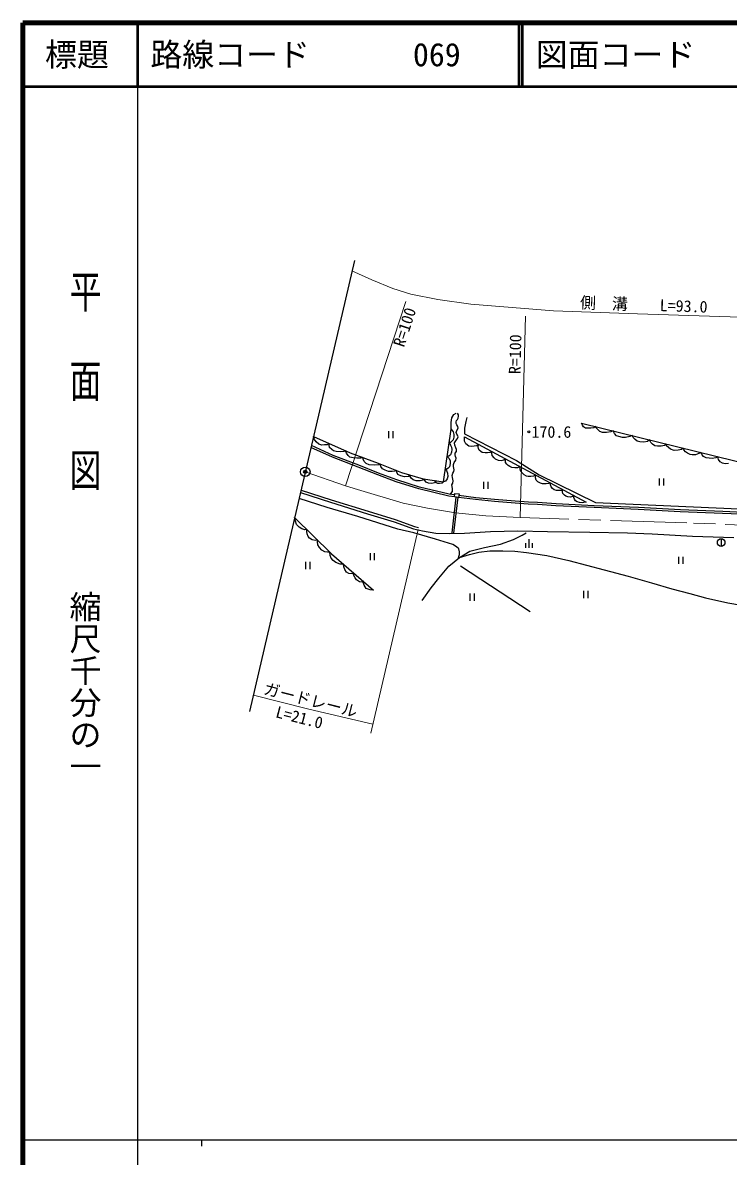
# Model space of a CAD drawing. Units: millimetres, scale not verified. Extents: x 40000 to 680000, y 20000 to 380000.
# Drawn here: x 40000 to 150550, y 202409 to 380000 of the extents above; entities that cross this region are included whole.
import ezdxf
from ezdxf.enums import TextEntityAlignment as Align

# ---------------------------------------------------------------- set-up
doc = ezdxf.new("R2010")
doc.units = ezdxf.units.MM
doc.header["$LTSCALE"] = 1000
doc.header["$PDMODE"] = 32
doc.header["$PDSIZE"] = 500
doc.linetypes.add('CHAIN', pattern=[18.5, 12, -1.5, 3.5, -1.5])
for name, color, linetype, lineweight in [('M-BGD', 7, 'Continuous', 25), ('M-BMK', 2, 'CHAIN', 13), ('M-BMK-OTRS', 5, 'Continuous', 25), ('M-BMK-SRVR', 3, 'Continuous', 25), ('M-STR-HTXT', 7, 'Continuous', 13), ('M-TTL', 2, 'Continuous', 140), ('M-TTL-BAND', 7, 'Continuous', 25), ('M-TTL-LINE', 7, 'Continuous', 50)]:
    doc.layers.add(name, color=color, linetype=linetype, lineweight=lineweight)
doc.layers.add('M-OTRS', color=6, linetype='Continuous')
doc.layers.add('M-TTL-TXT', color=7, linetype='Continuous')
doc.styles.add('@ＭＳ ゴシック', font='')
doc.styles.add('ＭＳ ゴシック', font='')
doc.styles.get('@ＭＳ ゴシック').set_extended_font_data('@MS Gothic')
doc.styles.get('ＭＳ ゴシック').set_extended_font_data('MS Gothic')

msp = doc.modelspace()

# ---------------------------------------------------------------- linework, layer by layer
at = {"layer": 'M-BGD'}
for p, q in [((127524, 317270), (170516, 306689)), ((97325, 316031), (97325, 314914)), ((97991, 316031), (97991, 314914)), ((109220, 315105), (128302, 304906)), ((112189, 308092), (112189, 306974)), ((112855, 308092), (112855, 306974)), ((139710, 308603), (139710, 307485)), ((140376, 308603), (140376, 307485)), ((107851, 305682), (107218, 300061)), ((108149, 305649), (107516, 300028)), ((129726, 304845), (168070, 303157)), ((118814, 297744), (118814, 298440)), ((119348, 297744), (119348, 299072)), ((119881, 297744), (119881, 298440)), ((149428, 299166), (149428, 297966)), ((94414, 296893), (94414, 295776)), ((95080, 296893), (95080, 295776)), ((84303, 295527), (84303, 294409)), ((84970, 295527), (84970, 294409)), ((108583, 294915), (119512, 287766)), ((142767, 296330), (142767, 295212)), ((143433, 296330), (143433, 295212)), ((110063, 290568), (110063, 289451)), ((110730, 290568), (110730, 289451)), ((127858, 290970), (127858, 289853)), ((128524, 290970), (128524, 289853))]:
    msp.add_line(p, q, dxfattribs=at)
for points in [[(106993, 306099), (107323, 306555), (107334, 306981), (107269, 307320), (107247, 307626), (107389, 307888), (107455, 308226), (107411, 308499), (107334, 308739), (107280, 309056), (107389, 309427), (107531, 309679), (107597, 309941), (107553, 310225), (107487, 310487), (107487, 310781), (107597, 311124), (107849, 311451), (107895, 311753), (107818, 312027), (107733, 312322), (107761, 312582), (107944, 312834), (107972, 313129), (107846, 313403), (107684, 313835), (107663, 314164), (107838, 314480), (107986, 314656), (108140, 314859), (108210, 315126), (108119, 315365), (107993, 315526), (107929, 315807), (108042, 316101), (108203, 316470), (108182, 316764), (108028, 317003), (107915, 317193), (107908, 317473), (107943, 317684), (108098, 317852), (108231, 318070), (108274, 318337), (108252, 318561), (108108, 318808)], [(107132, 316344), (107145, 317365), (107226, 318095), (107521, 318602), (107937, 318805)], [(109578, 318174), (109443, 317523), (109241, 316479), (109241, 315581), (117360, 311393), (120934, 309181), (129726, 304845)], [(85549, 315153), (91314, 312617), (95689, 310983), (99350, 309534), (102757, 308521), (105935, 308084), (107132, 316344)], [(107132, 316344), (107457, 315899), (107549, 315500), (107524, 315051), (107440, 314660), (107207, 314385), (107016, 314252), (106833, 314278), (107033, 313836), (107191, 313487), (107232, 313154), (107199, 312702), (107008, 312278), (106774, 312095), (106506, 312026), (106816, 311729), (106958, 311379), (106949, 310922), (106866, 310431), (106673, 310212), (106427, 310073), (106219, 310044), (106422, 309832), (106577, 309424), (106599, 308927), (106502, 308537), (106229, 308189), (105935, 308084), (105694, 307863), (105320, 307804), (105031, 307815), (104812, 307895), (104704, 308056), (104680, 308256), (104500, 307905), (104077, 307804), (103590, 307852), (103216, 307996), (102980, 308295), (102934, 308497), (102713, 308311), (102258, 308210), (101636, 308226), (101186, 308381), (100865, 308638), (100705, 308889), (100716, 309128), (100421, 308894), (99838, 308852), (99228, 308996), (98772, 309243), (98627, 309574), (98589, 309835), (98317, 309745), (97868, 309671), (97322, 309697), (96780, 309907), (96347, 310132), (96101, 310458), (96020, 310852), (95721, 310725), (95073, 310682), (94301, 310731), (93809, 310966), (93488, 311255), (93338, 311629), (93276, 311884), (92932, 311790), (92349, 311768), (91754, 311807), (91256, 311940), (90983, 312208), (90737, 312539), (90577, 312941), (90314, 312823), (89740, 312781), (89136, 312818), (88702, 312909), (88408, 313144), (88087, 313449), (88018, 313813), (88016, 314068), (87723, 313888), (87304, 313841), (86844, 313825), (86384, 313991), (85994, 314344), (85742, 314702), (85549, 315153)], [(150598, 310925), (150062, 310907), (149653, 310993), (149272, 311230), (149034, 311554), (148907, 312007), (148605, 311811), (148015, 311716), (147549, 311754), (147080, 311850), (146680, 312050), (146461, 312288), (146236, 312664), (145918, 312488), (145394, 312326), (144899, 312297), (144585, 312373), (144137, 312545), (143861, 312792), (143557, 313059), (143464, 313347), (143204, 313125), (142690, 313011), (142088, 313003), (141507, 313164), (141164, 313440), (140878, 313726), (140804, 314001), (140526, 313745), (140040, 313659), (139450, 313640), (139021, 313735), (138650, 313964), (138403, 314230), (138189, 314645), (137867, 314404), (137305, 314281), (136677, 314319), (136248, 314462), (135934, 314699), (135630, 314996), (135487, 315310), (135096, 315147), (134448, 315023), (133982, 315032), (133388, 315167), (133045, 315291), (132740, 315652), (132521, 316040), (132150, 315890), (131465, 315795), (130836, 315785), (130398, 315957), (130084, 316261), (129846, 316518), (129785, 316713), (129494, 316556), (129027, 316452), (128618, 316480), (128199, 316490), (127837, 316690), (127694, 316956), (127524, 317270)], [(128302, 304906), (127915, 304821), (127649, 304805), (127238, 304853), (126876, 304922), (126599, 305114), (126428, 305370), (126354, 305641), (126375, 305936), (126151, 305769), (125810, 305684), (125394, 305721), (125107, 305812), (124872, 305982), (124632, 306227), (124579, 306525), (124611, 306879), (124393, 306728), (124052, 306696), (123641, 306706), (123271, 306825), (122986, 307024), (122794, 307278), (122679, 307581), (122689, 307906), (122418, 307792), (122015, 307746), (121415, 307755), (121115, 307847), (120709, 308094), (120452, 308355), (120360, 308717), (120375, 309143), (120012, 308954), (119634, 308882), (119180, 308906), (118936, 308970), (118549, 309193), (118283, 309425), (118041, 309686), (117915, 310048), (117887, 310472), (117543, 310290), (117112, 310261), (116648, 310306), (116317, 310463), (116062, 310647), (115840, 310848), (115666, 311103), (115622, 311347), (115662, 311661), (115384, 311450), (114938, 311374), (114548, 311407), (114094, 311602), (113842, 311838), (113568, 312183), (113518, 312539), (113517, 312808), (113244, 312643), (112844, 312593), (112455, 312588), (111999, 312655), (111775, 312808), (111501, 313011), (111391, 313285), (111358, 313575), (111411, 313933), (111145, 313728), (110745, 313657), (110284, 313597), (109901, 313668), (109434, 314026), (109226, 314420), (109204, 314825), (109220, 315105)], [(107629, 305715), (106763, 305826), (102072, 306953), (98509, 308081), (95658, 309148), (92568, 310392), (88526, 311911), (85157, 313466)], [(107667, 306013), (106818, 306122), (102153, 307242), (98607, 308364), (95767, 309428), (92677, 310671), (88642, 312188), (85226, 313764)], [(108212, 296011), (108450, 296668), (108450, 297104), (108355, 297566), (107954, 297906), (107387, 298228), (104651, 299084), (101257, 300066), (98769, 300680), (92481, 302627), (87686, 304076), (83297, 305460)], [(83516, 306402), (88222, 304876), (94014, 303069), (98212, 301783), (101252, 300694), (102630, 300379), (104718, 300025), (106905, 299965), (109229, 300044), (113308, 300265), (117576, 300389), (122216, 300296), (128866, 300203), (134742, 300080), (138607, 299940), (144923, 299578), (151433, 299356)], [(83639, 306782), (88343, 305257), (94132, 303451), (98339, 302162), (101364, 301078), (102036, 300925)], [(176778, 301355), (174970, 301635), (173774, 301839), (171966, 302004), (170260, 302131), (168414, 302207), (163285, 302430), (159727, 302654), (155064, 302876), (149657, 303098), (143028, 303371), (136449, 303727), (129516, 304031), (123538, 304311), (120641, 304516), (119206, 304567), (117155, 304746), (113899, 305002), (110967, 305288), (108302, 305629)], [(176824, 301651), (175019, 301931), (173813, 302136), (171991, 302302), (170278, 302431), (168427, 302507), (163301, 302730), (159744, 302954), (155077, 303176), (149669, 303398), (143042, 303671), (136464, 304026), (129530, 304331), (123556, 304610), (120657, 304815), (119224, 304866), (117180, 305045), (113926, 305301), (111001, 305586), (108340, 305927)], [(82606, 302490), (88370, 296808), (94980, 291108)], [(94980, 291108), (94414, 291135), (93816, 291385), (93494, 291875), (93398, 292173), (93428, 292446), (93171, 292353), (92765, 292424), (92311, 292699), (92072, 293057), (91880, 293403), (91900, 293764), (91618, 293654), (91104, 293690), (90745, 293929), (90482, 294347), (90327, 294765), (90261, 295177), (89714, 295197), (89084, 295433), (88654, 295744), (88344, 296138), (88152, 296556), (88137, 297038), (87762, 297027), (87331, 297119), (86870, 297390), (86482, 297771), (86222, 298186), (86190, 298675), (86220, 298928), (85834, 298894), (85342, 298998), (84960, 299232), (84738, 299515), (84584, 299921), (84528, 300298), (84526, 300598), (84214, 300575), (83758, 300717), (83315, 300957), (82909, 301369), (82730, 301931), (82606, 302490)], [(102586, 289458), (103982, 291466), (105208, 292963), (106775, 294869), (108444, 296196), (110044, 297217), (112360, 297762), (114846, 298306), (116889, 299021), (118252, 299736), (118854, 300107)], [(108444, 296196), (109994, 296702), (111465, 297060), (113174, 297238), (115240, 297258), (117108, 297218), (118916, 296980), (122105, 296523), (125538, 295744), (131092, 294309), (134868, 293280), (138496, 292261), (141696, 291335), (144531, 290578), (146973, 289876), (150481, 289091), (152589, 288756), (154694, 288816), (157224, 288877), (158924, 288897)]]:
    msp.add_lwpolyline(points, dxfattribs=at)
msp.add_lwpolyline([(107698, 306256), (108371, 306170), (108302, 305629), (107629, 305715)], close=True, dxfattribs=at)
for centre, radius in [((119280, 315911), 150), ((149428, 298566), 600)]:
    msp.add_circle(centre, radius, dxfattribs=at)
at = {"layer": 'M-BMK'}
msp.add_lwpolyline([(275835, 261377), (246957, 272814), (214937, 285560), (190639, 295271), (186730, 296767), (182795, 297874), (177210, 299213), (172737, 300051), (168936, 300497), (165431, 300739), (162052, 300888), (144066, 301665), (117961, 302469), (112584, 302755), (107783, 303240), (103438, 303951), (99634, 304728), (92454, 306861), (90596, 307438), (84269, 309642)], dxfattribs=at)
at = {"layer": 'M-BMK-OTRS'}
msp.add_line((91962, 342751), (75545, 272101), dxfattribs=at)
at = {"layer": 'M-BMK-SRVR'}
msp.add_circle((84269, 309642), 750, dxfattribs=at)
at = {"layer": 'M-OTRS'}
msp.add_point((84269, 309642), dxfattribs=at)
at = {"layer": 'M-STR-HTXT'}
for p, q in [((90596, 307438), (100004, 336316)), ((117961, 302469), (118766, 334001)), ((101965, 300602), (94542, 268714))]:
    msp.add_line(p, q, dxfattribs=at)
for points in [[(91581, 341111), (94682, 339694), (97967, 338375), (100786, 337492), (105045, 336637), (110186, 335925), (123147, 334852), (136341, 334394), (157279, 333706), (159609, 333520), (168134, 332818), (172136, 332428), (177860, 331701), (182875, 330594)], [(76142, 274670), (84854, 272440), (94867, 270109)]]:
    msp.add_lwpolyline(points, dxfattribs=at)
at = {"layer": 'M-TTL'}
for p, q in [((40000, 380000), (40000, 20000)), ((680000, 380000), (40000, 380000))]:
    msp.add_line(p, q, dxfattribs=at)
at = {"layer": 'M-TTL-BAND'}
for p, q in [((58000, 370000), (58000, 20000)), ((40000, 205000), (579000, 205000)), ((68000, 205000), (68000, 204000))]:
    msp.add_line(p, q, dxfattribs=at)
at = {"layer": 'M-TTL-LINE'}
for p, q in [((58000, 380000), (58000, 370000)), ((117750, 380000), (117750, 370000)), ((118250, 380000), (118250, 370000)), ((40000, 370000), (680000, 370000))]:
    msp.add_line(p, q, dxfattribs=at)

# ---------------------------------------------------------------- texts
at = {"layer": 'M-BGD', "style": 'ＭＳ ゴシック'}
msp.add_text('170.6', height=1833, dxfattribs=at).set_placement((119717, 314425), align=Align.BOTTOM_LEFT)
at = {"layer": 'M-STR-HTXT', "style": 'ＭＳ ゴシック'}
for s, rotation, p in [('側\u3000溝\u3000\u3000L=93.0', 358.012, (127268, 334708)), ('R=100', 71.955, (100261, 328884)), ('R=100', 88.537, (118534, 324905)), ('ガードレール', 345.642, (77488, 274326)), ('L=21.0', 345.642, (79371, 270677))]:
    msp.add_text(s, height=1833, rotation=rotation, dxfattribs=at).set_placement(p, align=Align.BOTTOM_LEFT)
at = {"layer": 'M-TTL-BAND', "style": '@ＭＳ ゴシック', "width": 1.4}
msp.add_text('平  面  図', height=3666, rotation=270, dxfattribs=at).set_placement((49777, 306475), align=Align.MIDDLE_RIGHT)
at = {"layer": 'M-TTL-BAND', "style": '@ＭＳ ゴシック'}
msp.add_text('縮尺千分の一', height=3666, rotation=270, dxfattribs=at).set_placement((49777, 261030), align=Align.MIDDLE_RIGHT)
at = {"layer": 'M-TTL-TXT', "style": 'ＭＳ ゴシック'}
msp.add_text('標題', height=3666, dxfattribs=at).set_placement((48500, 375000), align=Align.MIDDLE_CENTER)
for s, p in [('路線コード', (60000, 375000)), ('069', (101142, 375000)), ('図面コード', (120380, 375000))]:
    msp.add_text(s, height=3666, dxfattribs=at).set_placement(p, align=Align.MIDDLE_LEFT)

doc.saveas('drawing.dxf')
